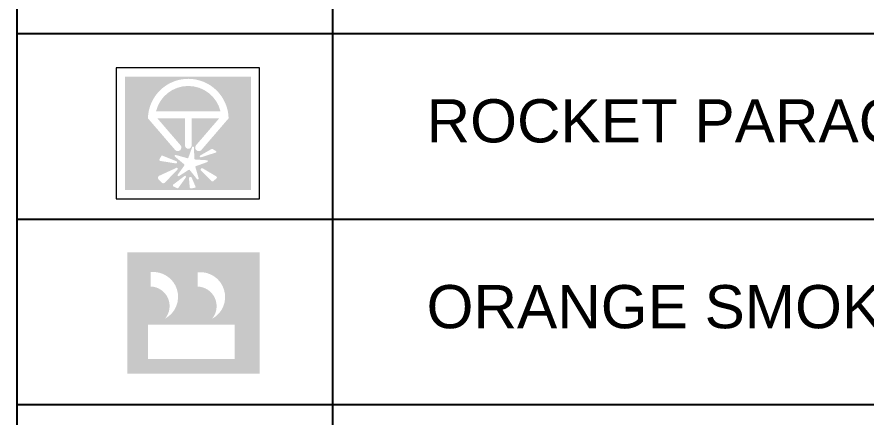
# Model space of a CAD drawing. Header units: millimetres. Extents: x 275 to 18701, y 84 to 132086.
# Drawn here: x 275 to 7147, y 33231 to 36465 of the extents above; entities that cross this region are included whole.
import ezdxf

# ---------------------------------------------------------------- set-up
doc = ezdxf.new("R2010")
doc.units = ezdxf.units.MM
doc.layers.add('LSA', color=74, linetype='Continuous')
doc.styles.add('arial', font='arial.ttf')

# ---------------------------------------------------------------- blocks, each defined once
blk = doc.blocks.new('fhsdju')
at = {"layer": 'LSA'}
h = blk.add_hatch(color=256, dxfattribs=at)
h.paths.add_polyline_path([(535.9635178770404, 473.7318742132338), (-534.8221124291886, 473.7318742132338), (-534.8221124291886, -507.5998371468158), (535.9635178770404, -507.5998371468158), (535.9635178770404, 473.7318742132338)])
edge = h.paths.add_edge_path(flags=16)
edge.add_ellipse((56.11796274036169, 111.770884053054), major_axis=(-2.760128991063184e-08, 200.6727985216754), ratio=0.9999999360917211, start_angle=-151.86715622457223, end_angle=5.927956085599078, ccw=False)
edge.add_ellipse((28.75152308214456, 37.11464403406717), major_axis=(5.418389193546477e-08, -159.2101817014301), ratio=0.9999999360917212, start_angle=50.01405251657398, end_angle=177.6092379068575)
edge.add_line((35.39290571399033, 196.1862442287675), (35.39290571399033, 311.37059352902))
edge = h.paths.add_edge_path(flags=16)
edge.add_ellipse((-350.4295212926809, 38.30006223436794), major_axis=(-4.687695173518488e-08, -157.9708881872272), ratio=0.9999999360917211, start_angle=49.7218321499761, end_angle=178.1235966719862)
edge.add_line((-345.2569919428788, 196.186244186305), (-345.2569919473026, 312.7363877602038))
edge.add_ellipse((-324.5319350240752, 113.1366781222168), major_axis=(-2.14056039654349e-09, 200.6727986721857), ratio=0.9999999360917212, start_angle=-151.8671563438735, end_angle=5.92795605880832, ccw=False)
h.paths.add_polyline_path([(332.9113348491956, -112.3402152043418), (332.9113348491956, -390.6411977256066), (-368.309526774101, -390.6411977256066), (-368.3095267738681, -112.3402152043418), (332.9113348491956, -112.3402152043418)], flags=16)
blk = doc.blocks.new('ue5tgsdz')
at = {"layer": 'LSA', "lineweight": 5, "ltscale": 0.5}
h = blk.add_hatch(color=256, dxfattribs=at)
h.paths.add_polyline_path([(1818.077255402313, 1620.839826936521), (-369.4269761221076, 1620.839826936521), (-369.4269761221076, -344.8313551326428), (1818.077255402604, -344.8313551326428), (1818.077255402313, 1620.839826936521)])
edge = h.paths.add_edge_path(flags=16)
edge.add_ellipse((912.5166420855094, 390.748092763868), major_axis=(-2.747014070936289e-08, -62.19645398765171), ratio=0.9999999360902571, start_angle=-126.33014728341328, end_angle=44.872442007111886, ccw=False)
edge.add_line((862.4101450629823, 427.5955828256774), (1267.549040149149, 898.1335342257919))
edge.add_line((1267.549040149141, 898.1335342258026), (787.4682393620513, 898.1335342258026))
edge.add_line((787.4682393620606, 898.1335342258026), (787.4682393620606, 423.1513166365231))
edge.add_ellipse((730.088474227261, 427.5740358556941), major_axis=(1.11338187873296e-08, -57.5499636234955), ratio=0.9999999360902572, start_angle=-85.59246915344488, end_angle=85.59246912524748, ccw=False)
edge.add_line((672.708709091763, 423.151316642543), (672.708709092265, 898.1335342256725))
edge.add_line((672.7087090922578, 898.1335342256643), (192.6279083042899, 898.1335342257898))
edge.add_line((192.6279083042464, 898.1335342258026), (597.7668033901624, 427.5955828256881))
edge.add_ellipse((547.6603063675575, 390.7480927639117), major_axis=(7.066794133799978e-08, 62.1964539876592), ratio=0.9999999360902573, start_angle=135.1275580834981, end_angle=306.3301473737036, ccw=False)
edge.add_line((503.7787956648681, 346.6707554922468), (28.96264068240453, 898.133534225796))
edge.add_ellipse((730.0884742265625, 883.0162755388592), major_axis=(-3.842679216337409e-09, 701.2888340808206), ratio=0.9999999360902572, start_angle=-88.76481390709432, end_angle=88.76481390650741, ccw=False)
edge.add_line((1431.214307770773, 898.1335342262901), (956.3981527883099, 346.6707554922388))
edge = h.paths.add_edge_path(flags=16)
edge.add_ellipse((1144.578047981224, 349.4804458106737), major_axis=(8.093069282934118e-09, 18.45238880535811), ratio=0.999999936090257, start_angle=342.7912793274278, end_angle=387.3031876286182)
edge.add_line((1136.113956390705, 365.8770856194096), (932.4028312004765, 250.0599090256863))
edge.add_ellipse((947.9789565705578, 239.6206909777757), major_axis=(-5.019826014141131e-09, 18.75081294247482), ratio=0.999999936090257, start_angle=56.16975747886784, end_angle=196.6488510938686)
edge.add_line((953.3511642919912, 221.6559375280485), (1213.671853841154, 305.1902344533243))
edge.add_ellipse((1203.601081398374, 316.7417514453773), major_axis=(1.022480635072189e-08, -15.32507798911985), ratio=0.9999999360902572, start_angle=41.08237055349649, end_angle=132.9481676935694)
edge.add_line((1214.818583654094, 327.1832859319475), (1150.037250422478, 367.1067828527314))
edge = h.paths.add_edge_path(flags=0)
edge.add_line((1290.330178147502, 1022.160041089453), (169.8467703057743, 1022.160041089453))
edge.add_ellipse((730.0884742267081, 883.016275537404), major_axis=(-1.37528855249491e-07, 577.2623272160758), ratio=0.9999999360902567, start_angle=-76.05202343946189, end_angle=76.05202341215818, ccw=False)
edge = h.paths.add_edge_path(flags=16)
edge.add_line((1058.333878305071, 137.7805364074156), (860.3547960268968, 66.77304816892624))
edge.add_ellipse((867.5410852587083, 54.62226989017654), major_axis=(-4.476199418064005e-11, 14.11680460670484), ratio=0.9999999360902568, start_angle=30.60118586020346, end_angle=95.48169241596985)
edge.add_line((853.4888409032137, 53.27372414097044), (911.1486068940126, -143.2460676171011))
edge.add_ellipse((893.0880401165923, -143.9909892140713), major_axis=(1.345952258145133e-09, 18.075923827019), ratio=0.9999999360902574, start_angle=142.4121186740016, end_angle=272.3618684323602, ccw=False)
edge.add_line((882.0621326843102, -158.3146888742267), (757.1189511698107, -0.8002771003350517))
edge.add_ellipse((743.4498334765958, -14.82575049409934), major_axis=(8.134112122847066e-09, 19.58465486833137), ratio=0.9999999360902567, start_angle=315.7372017454625, end_angle=385.764815536863)
edge.add_line((734.9368125727342, 2.811912960569316), (572.5618140394786, -102.9580752476852))
edge.add_ellipse((561.4627741320874, -89.79929954594263), major_axis=(-3.81493589589511e-09, -17.21458917839809), ratio=0.999999936090257, start_angle=-132.79025540434128, end_angle=40.146647614598294, ccw=False)
edge.add_line((548.8299276873586, -78.1051449852821), (662.3906561774214, 79.79429909306359))
edge.add_ellipse((649.2062401462754, 87.7176161886382), major_axis=(-3.098989123786675e-09, -15.38206104846681), ratio=0.9999999360902568, start_angle=58.99578482190398, end_angle=135.5363670548847)
edge.add_line((659.9807026488706, 98.69571916863788), (499.3006719155712, 232.3048113845381))
edge.add_ellipse((509.2260788240237, 245.5254542125112), major_axis=(-8.916148572710888e-09, -16.53176069488029), ratio=0.9999999360902568, start_angle=161.6310157004012, end_angle=323.1025827609046, ccw=False)
edge.add_line((514.4358205166354, 261.2148678312224), (712.6946663950815, 206.1504148985213))
edge.add_ellipse((720.0237619335821, 216.7125218185756), major_axis=(5.804405737366183e-09, -12.85588390079017), ratio=0.9999999360902572, start_angle=325.2430360795016, end_angle=449.6175121031871)
edge.add_line((732.8793585551903, 216.6267007827992), (798.8946320694113, 401.8417417631704))
edge.add_ellipse((813.621352939721, 390.2943974721056), major_axis=(-3.723708412311836e-09, 18.71409884251011), ratio=0.9999999360902574, start_angle=-70.85109480298291, end_angle=51.89971234044668, ccw=False)
edge.add_line((831.2999858809053, 396.4330775312192), (833.586048896249, 199.7601273634716))
edge.add_ellipse((853.7698394915496, 203.2721149752615), major_axis=(-1.915991648182847e-09, -20.48705717898309), ratio=0.9999999360902572, start_angle=279.8706644081589, end_angle=347.1146671023441)
edge.add_line((849.2012141414161, 183.3009564811873), (1053.771352111216, 170.1414585282484))
edge.add_ellipse((1053.841744070698, 153.649289453846), major_axis=(-8.213307893409338e-11, 16.49231929738949), ratio=0.9999999360902571, start_angle=-164.19421680249684, end_angle=0.2445486663364136, ccw=False)
edge = h.paths.add_edge_path(flags=16)
edge.add_ellipse((1205.251872862777, -128.8419716773715), major_axis=(-1.978701147111011e-09, 22.61387617599579), ratio=0.999999936090257, start_angle=217.1869270666276, end_angle=311.0269507035687, ccw=False)
edge.add_line((1218.920091289969, -146.8577197010018), (1157.346522651436, -198.8401694304501))
edge.add_ellipse((1153.561761236226, -170.5437655472197), major_axis=(1.302103774049812e-09, -28.54839563835931), ratio=0.999999936090257, start_angle=-35.46838314477628, end_angle=7.6183323375184955, ccw=False)
edge.add_line((1136.996452280553, -193.7946020408126), (947.6931392262152, -5.348106010734284))
edge.add_ellipse((969.3013914028124, 7.836344765484682), major_axis=(-2.552346603847157e-08, -25.31296829854922), ratio=0.9999999360902571, start_angle=143.7725703979108, end_angle=301.38979224009086, ccw=False)
edge.add_line((984.2611502429354, 28.25574610150943), (1222.31180032616, -113.9979077643576))
edge = h.paths.add_edge_path(flags=16)
edge.add_line((788.188047673204, -129.3204816099314), (856.252209866212, -287.8361403249665))
edge.add_ellipse((845.2188405633497, -294.1465457540398), major_axis=(-2.05721513656139e-09, 12.71048663159693), ratio=0.9999999360902567, start_angle=186.1761487071217, end_angle=299.76688705391354, ccw=False)
edge.add_line((846.5863045073929, -306.7832586389268), (783.0502751359592, -318.6968846317245))
edge.add_ellipse((777.8796297477093, -296.2995888711157), major_axis=(4.654807875783252e-09, -22.98639672794253), ratio=0.999999936090257, start_angle=-74.23236895702269, end_angle=12.999569038790582, ccw=False)
edge.add_line((755.7581743103801, -302.5458342490092), (741.3729523865139, -138.3435783005985))
edge.add_ellipse((767.1068386722764, -145.9019193584681), major_axis=(-7.084537870260135e-09, 26.82091548693694), ratio=0.999999936090257, start_angle=-51.81315988591581, end_angle=73.63187519256331, ccw=False)
edge = h.paths.add_edge_path(flags=16)
edge.add_line((688.2156625817006, -128.4476746995424), (557.8438988662788, -310.4331190060084))
edge.add_ellipse((541.7121480889327, -289.1880336854447), major_axis=(-6.378416598136456e-09, -26.67558934086299), ratio=0.9999999360902572, start_angle=-18.270898695529013, end_angle=37.2100159012283, ccw=False)
edge.add_line((533.3490795509133, -314.5187688182632), (467.2712916862561, -282.7586572084425))
edge.add_ellipse((483.1460572167707, -268.1733971845679), major_axis=(-1.003192645242444e-08, -21.55778334662991), ratio=0.9999999360902572, start_angle=232.6258357302448, end_angle=312.57586586924225, ccw=False)
edge.add_line((466.014337600267, -255.087444094017), (662.4638891808481, -104.8621114004467))
edge.add_ellipse((674.8106743183453, -117.2325898861236), major_axis=(3.994683847326659e-09, 17.47775330760833), ratio=0.9999999360902571, start_angle=-129.91703656367002, end_angle=44.94507956547062, ccw=False)
edge = h.paths.add_edge_path(flags=16)
edge.add_line((520.0691976165108, 114.0572041855412), (249.2416020591859, 157.0186247256044))
edge.add_ellipse((250.2332358555577, 179.2682953974145), major_axis=(-5.934415027645465e-10, -22.27175751293381), ratio=0.9999999360902573, start_angle=234.98737874671798, end_angle=357.4481033237411, ccw=False)
edge.add_line((231.9920957777649, 192.0468692162322), (262.2515609493522, 242.9821607127277))
edge.add_ellipse((274.7484166415525, 238.9646688542125), major_axis=(9.751423317882454e-10, 13.12675371097423), ratio=0.9999999360902572, start_angle=-40.132420934019024, end_angle=72.17843030434972, ccw=False)
edge.add_line((283.2093486783851, 249.0008176626652), (522.9012149271529, 153.0972230453507))
edge.add_ellipse((517.594839436264, 133.8594262770566), major_axis=(3.208703217125895e-09, 19.9562132917812), ratio=0.9999999360902572, start_angle=187.1223970102279, end_angle=344.5795064724102, ccw=False)
edge = h.paths.add_edge_path(flags=16)
edge.add_line((539.1587002476444, 5.643886786339863), (323.214745647501, -219.2491594174586))
edge.add_ellipse((295.6950078069931, -186.8602474012005), major_axis=(9.801875120162637e-09, -42.50150219950278), ratio=0.9999999360902573, start_angle=-39.68612005537102, end_angle=40.35340663362052, ccw=False)
edge.add_line((268.5543402977346, -219.5674600953498), (211.6355488352653, -161.6552301417481))
edge.add_ellipse((248.0303129884123, -136.640926345528), major_axis=(-2.465683989528803e-08, -44.16213787260008), ratio=0.9999999360902568, start_angle=214.6619906332188, end_angle=304.50093431717795, ccw=False)
edge.add_line((222.913805415621, -100.3166178428728), (517.8172627834383, 35.0657087009416))
edge.add_ellipse((529.6791054840432, 21.21879253663792), major_axis=(3.78660655011506e-09, 18.23294867808455), ratio=0.999999936090257, start_angle=-148.67340632912288, end_angle=40.58473207776012, ccw=False)
at = {"color": 8, "lineweight": 5, "ltscale": 0.5}
for p, q in [((-522.0749748086382, 1773.487835384221), (-522.0749748086382, -497.479363580278)), ((1970.725254089717, 1773.487835384221), (-522.0749748086382, 1773.487835384221)), ((1970.725254089717, -497.479363580278), (1970.725254089717, 1773.487835384221)), ((-522.0749748086382, -497.479363580278), (1970.725254089717, -497.479363580278))]:
    blk.add_line(p, q, dxfattribs=at)

msp = doc.modelspace()

# ---------------------------------------------------------------- linework, layer by layer
for p, q in [((275.2858169867515, 132086.4144968282), (275.2858169867515, 83.76923076923077)), ((2827.88046853455, 132086.4144968282), (2827.88046853455, 83.76923076923077)), ((275.2858169867515, 36330.80913023488), (18700.63958024857, 36330.80913023488)), ((275.2858169867515, 34830.80913023488), (18700.63958024857, 34830.80913023488)), ((275.2858169867515, 33330.80913023488), (18700.63958024857, 33330.80913023488))]:
    msp.add_line(p, q)

# ---------------------------------------------------------------- block references
at = {"linetype": 'Continuous', "xscale": 0.4655975439713132, "yscale": 0.4655975439713132, "zscale": 0.4655975439713132}
msp.add_blockref('ue5tgsdz', (1321.656945694716, 35227.56798401412), dxfattribs=at)
at = {"color": 7}
msp.add_blockref('fhsdju', (1703.124559038505, 34089.55027145951), dxfattribs=at)

# ---------------------------------------------------------------- texts
at = {"color": 7, "char_height": 349.2828312187501, "width": 8808.218239330221, "attachment_point": 1, "style": 'arial'}
for s, insert in [('ROCKET PARACHUTE SIGNALS', (3590.343607203756, 35800.10590077133)), ('ORANGE SMOKE SIGNAL', (3590.343607203756, 34297.70917512616))]:
    msp.add_mtext(s, dxfattribs=dict(at, insert=insert))

doc.saveas('drawing.dxf')
